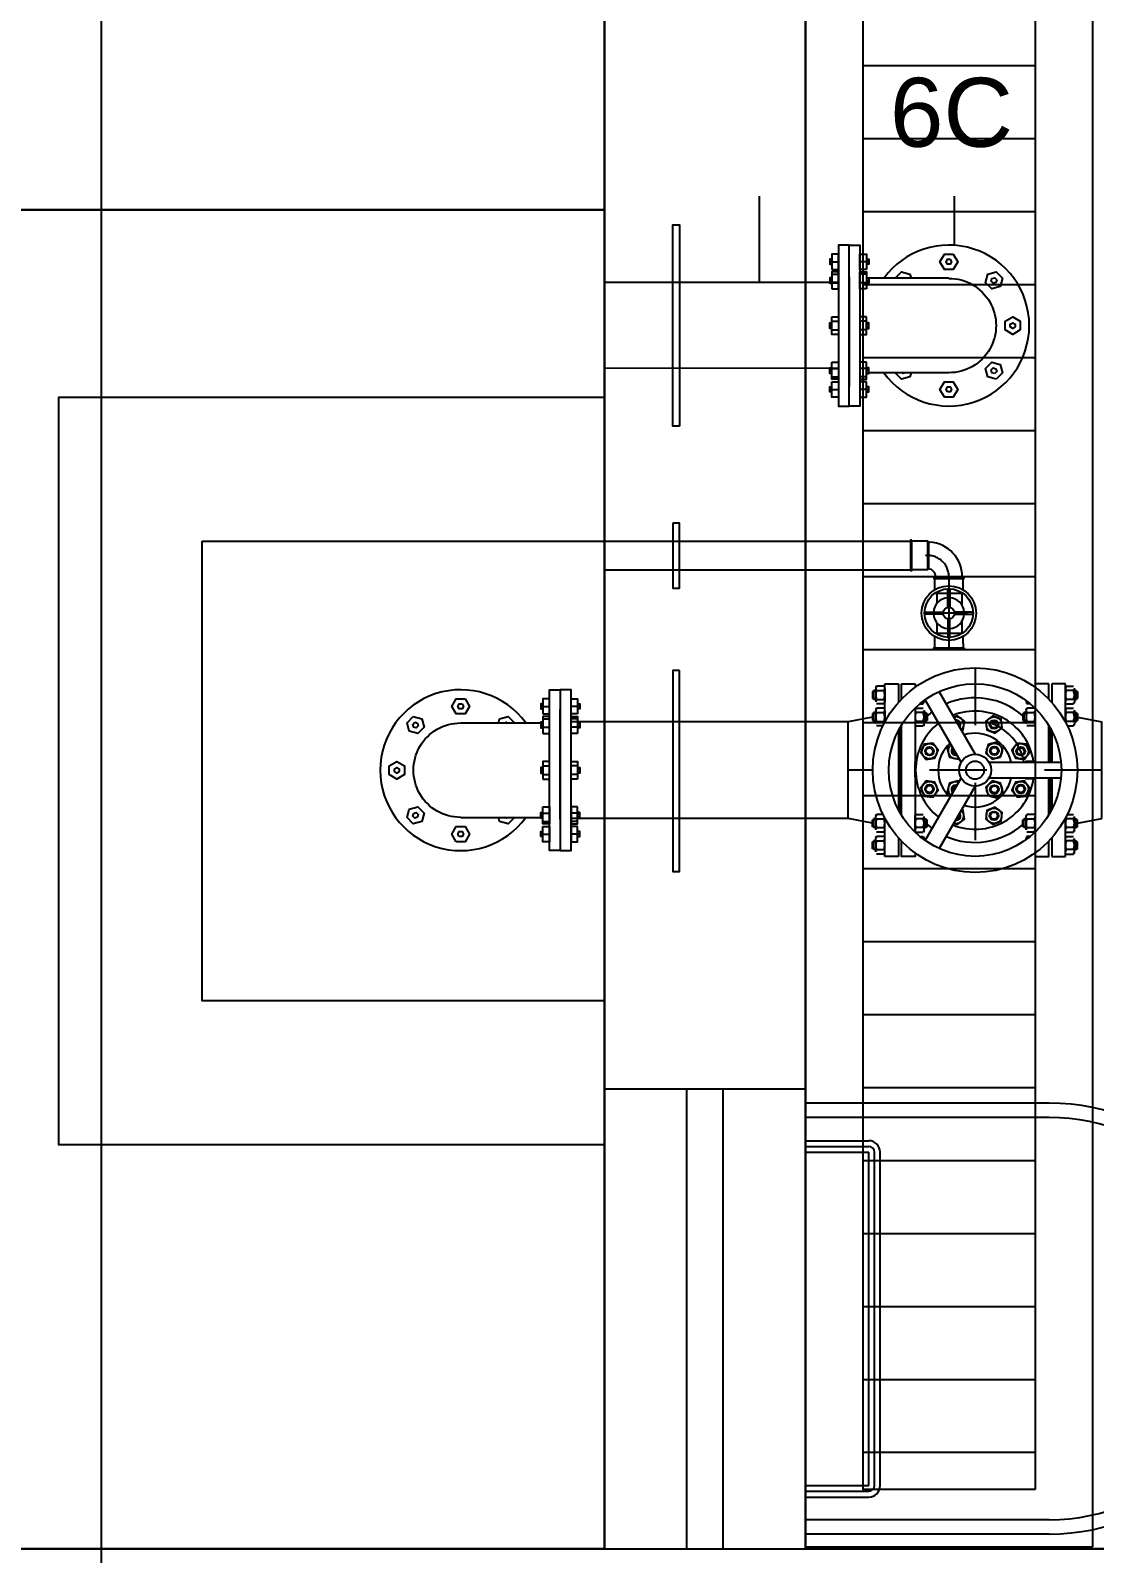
# Model space of a CAD drawing. Extents: x 226317 to 226469, y 8188101 to 8188260.
# Drawn here: x 226388.518 to 226390.37, y 8188232.051 to 8188234.702 of the extents above; entities that cross this region are included whole.
import ezdxf

# ---------------------------------------------------------------- set-up
doc = ezdxf.new("R2010")
doc.units = 0
doc.header["$LTSCALE"] = 15
for name, pattern in [('CENTER', [2, 1.25, -0.25, 0.25, -0.25]), ('DASHDOT', [1, 0.5, -0.25, 0, -0.25]), ('HIDDEN', [0.375, 0.25, -0.125]), ('HIDDEN2', [0.1875, 0.125, -0.0625]), ('PHANTOM', [2.5, 1.25, -0.25, 0.25, -0.25, 0.25, -0.25]), ('PHANTOM2', [1.25, 0.625, -0.125, 0.125, -0.125, 0.125, -0.125])]:
    doc.linetypes.add(name, pattern=pattern)
doc.layers.get('0').update_dxf_attribs({"color": 250})
for name, color, linetype in [('0-TUBERIAS', 250, 'Continuous'), ('A-BARANDAS', 250, 'Continuous'), ('A-COTAS INT', 250, 'Continuous'), ('A-EJES', 250, 'PHANTOM'), ('A-PROYECCIONES', 250, 'HIDDEN2'), ('A-SANITARIOS', 250, 'Continuous'), ('A_20_Barandas', 250, 'Continuous'), ('DESAGUE', 250, 'Continuous')]:
    doc.layers.add(name, color=color, linetype=linetype)
for name, color, linetype, lineweight in [('@Textos diámetros', 250, 'Continuous', 20), ('A-MURO ALTO', 250, 'Continuous', 30), ('A-MUROS', 252, 'Continuous', 30), ('Pavco', 250, 'Continuous', 0)]:
    doc.layers.add(name, color=color, linetype=linetype, lineweight=lineweight)
doc.styles.add('general', font='arial.ttf')

# ---------------------------------------------------------------- blocks, each defined once
blk = doc.blocks.new('EJES 1P')
at = {"layer": 'A-EJES', "linetype": 'PHANTOM2'}
blk.add_lwpolyline([(41.5743, -17.8982), (41.5743, -12.2918)], dxfattribs=at)
blk = doc.blocks.new('A$C59BA0E3C')
at = {"layer": 'A-BARANDAS', "ltscale": 0.5}
for points in [[(-0.3756, 0.4242), (-0.3756, 0.0004)], [(-0.3506, 0.4242), (-0.3506, 0.0004)], [(0.3494, 0.4242), (0.3494, 0.0004)], [(0.3744, 0.4242), (0.3744, 0.0004)]]:
    blk.add_lwpolyline(points, dxfattribs=at)
for radius in [0.375, 0.35]:
    blk.add_arc((-0.0006, 0.4242), radius, 0, 180, dxfattribs=at)
blk = doc.blocks.new('GATE VALVE 6 PLANTA')
at = {"layer": 'A-SANITARIOS', "linetype": 'CENTER'}
for p, q in [((0, -178), (0, 178)), ((-220.7, 0), (220.7, 0))]:
    blk.add_line(p, q, dxfattribs=at)
at = {"layer": 'A-SANITARIOS'}
for p, q in [((-172.8, 136.7), (-178.3, 136.7)), ((-178.3, 136.7), (-178.3, 124.6)), ((-172.8, 138.3), (-176.7, 138.3)), ((-176.7, 138.3), (-176.7, 123)), ((-172.8, 142.2), (-172.8, 119.1)), ((-158.4, 146), (-171.5, 146)), ((-171.5, 138.3), (-158.4, 138.3)), ((-133.4, 150.4), (-157.1, 150.4)), ((-157.1, 150.4), (-157.1, 83.7)), ((-157.1, 142.2), (-157.1, 119.1)), ((-133.4, 117.8), (-133.4, 150.4)), ((133.4, 117.8), (133.4, 150.4)), ((133.4, 150.4), (157.1, 150.4)), ((157.1, 150.4), (157.1, 83.7)), ((157.1, 142.2), (157.1, 119.1)), ((158.4, 146), (171.5, 146)), ((171.5, 138.3), (158.4, 138.3)), ((172.8, 142.2), (172.8, 119.1)), ((172.8, 138.3), (176.7, 138.3)), ((172.8, 136.7), (178.3, 136.7)), ((176.7, 138.3), (176.7, 123)), ((178.3, 136.7), (178.3, 124.6)), ((-172.8, 124.6), (-178.3, 124.6)), ((-172.8, 123), (-176.7, 123)), ((-171.5, 123), (-158.4, 123)), ((-158.4, 115.3), (-171.5, 115.3)), ((-158.4, 107.7), (-171.5, 107.7)), ((-103.2, 107.7), (-90.1, 107.7)), ((-96.2, 115.3), (-90.1, 115.3)), ((-88.8, 121.1), (-88.8, 119.1)), ((88.8, 121.1), (88.8, 119.1)), ((96.2, 115.3), (90.1, 115.3)), ((103.2, 107.7), (90.1, 107.7)), ((171.5, 123), (158.4, 123)), ((158.4, 115.3), (171.5, 115.3)), ((158.4, 107.7), (171.5, 107.7)), ((172.8, 124.6), (178.3, 124.6)), ((172.8, 123), (176.7, 123)), ((-178.3, 92), (-220.7, 84)), ((-220.7, 84), (-220.7, -84)), ((-172.8, 98.4), (-178.3, 98.4)), ((-178.3, 98.4), (-178.3, 86.3)), ((-172.8, 86.3), (-178.3, 86.3)), ((-172.8, 100.1), (-176.7, 100.1)), ((-176.7, 100.1), (-176.7, 84.7)), ((-172.8, 84.7), (-176.7, 84.7)), ((-172.8, 103.9), (-172.8, 80.9)), ((-171.5, 100.1), (-158.4, 100.1)), ((-171.5, 84.7), (-158.4, 84.7)), ((-157.1, 103.9), (-157.1, 83.7)), ((-104.5, 103.9), (-104.5, 80.9)), ((-90.1, 100.1), (-103.2, 100.1)), ((-90.1, 84.7), (-103.2, 84.7)), ((-88.8, 103.9), (-88.8, 80.9)), ((-88.8, 100.1), (-84.9, 100.1)), ((-88.8, 98.4), (-83.2, 98.4)), ((-88.8, 86.3), (-83.2, 86.3)), ((-88.8, 84.7), (-84.9, 84.7)), ((-84.9, 100.1), (-84.9, 84.7)), ((-83.2, 98.4), (-83.2, 86.3)), ((88.8, 98.4), (83.2, 98.4)), ((83.2, 98.4), (83.2, 86.3)), ((88.8, 86.3), (83.2, 86.3)), ((88.8, 100.1), (84.9, 100.1)), ((84.9, 100.1), (84.9, 84.7)), ((88.8, 84.7), (84.9, 84.7)), ((88.8, 103.9), (88.8, 80.9)), ((90.1, 100.1), (103.2, 100.1)), ((90.1, 84.7), (103.2, 84.7)), ((104.5, 103.9), (104.5, 80.9)), ((157.1, 103.9), (157.1, 83.7)), ((171.5, 100.1), (158.4, 100.1)), ((171.5, 84.7), (158.4, 84.7)), ((172.8, 103.9), (172.8, 80.9)), ((172.8, 100.1), (176.7, 100.1)), ((172.8, 98.4), (178.3, 98.4)), ((172.8, 86.3), (178.3, 86.3)), ((172.8, 84.7), (176.7, 84.7)), ((176.7, 100.1), (176.7, 84.7)), ((178.3, 98.4), (178.3, 86.3)), ((178.3, 92), (220.7, 84)), ((220.7, 84), (220.7, -84)), ((-160.7, 77), (-171.5, 77)), ((-133.4, 13.9), (-133.4, 68.9)), ((-103.2, 77), (-90.1, 77)), ((103.2, 77), (90.1, 77)), ((133.4, -68.9), (133.4, 68.9)), ((160.5, 77), (171.5, 77)), ((-101.4, 15.3), (-88.3, 15.3)), ((103.2, 15.3), (102.4, 15.3)), ((104.5, 11.5), (104.5, -11.5)), ((-133.4, -68.9), (-133.4, -13.9)), ((-101.4, -15.3), (-88.3, -15.3)), ((103.2, -15.3), (102.4, -15.3)), ((-160.5, -77), (-171.5, -77)), ((-103.2, -77), (-90.1, -77)), ((103.2, -77), (90.1, -77)), ((160.5, -77), (171.5, -77)), ((-178.3, -92), (-220.7, -84)), ((-172.8, -86.3), (-178.3, -86.3)), ((-178.3, -98.4), (-178.3, -86.3)), ((-172.8, -98.4), (-178.3, -98.4)), ((-172.8, -84.7), (-176.7, -84.7)), ((-176.7, -100.1), (-176.7, -84.7)), ((-172.8, -100.1), (-176.7, -100.1)), ((-172.8, -103.9), (-172.8, -80.9)), ((-172.7, -100.1), (-159.6, -100.1)), ((-171.5, -84.7), (-158.4, -84.7)), ((-157.1, -83.7), (-157.1, -150.4)), ((-157.1, -103.9), (-157.1, -83.7)), ((-104.5, -103.9), (-104.5, -80.9)), ((-90.1, -84.7), (-103.2, -84.7)), ((-90.1, -100.1), (-103.2, -100.1)), ((-88.8, -103.9), (-88.8, -80.9)), ((-88.8, -84.7), (-84.9, -84.7)), ((-88.8, -86.3), (-83.2, -86.3)), ((-88.8, -98.4), (-83.2, -98.4)), ((-88.8, -100.1), (-84.9, -100.1)), ((-84.9, -100.1), (-84.9, -84.7)), ((-83.2, -98.4), (-83.2, -86.3)), ((88.8, -86.3), (83.2, -86.3)), ((83.2, -98.4), (83.2, -86.3)), ((88.8, -98.4), (83.2, -98.4)), ((88.8, -84.7), (84.9, -84.7)), ((84.9, -100.1), (84.9, -84.7)), ((88.8, -100.1), (84.9, -100.1)), ((88.8, -103.9), (88.8, -80.9)), ((90.1, -84.7), (103.2, -84.7)), ((90.1, -100.1), (103.2, -100.1)), ((104.5, -103.9), (104.5, -80.9)), ((157.1, -83.7), (157.1, -150.4)), ((157.1, -103.9), (157.1, -83.7)), ((171.5, -84.7), (158.4, -84.7)), ((172.7, -100.1), (159.6, -100.1)), ((172.8, -103.9), (172.8, -80.9)), ((172.8, -84.7), (176.7, -84.7)), ((172.8, -86.3), (178.3, -86.3)), ((172.8, -98.4), (178.3, -98.4)), ((172.8, -100.1), (176.7, -100.1)), ((176.7, -100.1), (176.7, -84.7)), ((178.3, -92), (220.7, -84)), ((178.3, -98.4), (178.3, -86.3)), ((-172.8, -124.6), (-178.3, -124.6)), ((-178.3, -136.7), (-178.3, -124.6)), ((-172.8, -123), (-176.7, -123)), ((-176.7, -138.3), (-176.7, -123)), ((-172.8, -142.2), (-172.8, -119.1)), ((-158.4, -107.7), (-171.5, -107.7)), ((-158.4, -115.3), (-171.5, -115.3)), ((-171.5, -123), (-158.4, -123)), ((-157.1, -107.9), (-158.3, -107.6)), ((-157.1, -142.2), (-157.1, -119.1)), ((-133.4, -150.4), (-133.4, -117.8)), ((-103.2, -107.7), (-90.1, -107.7)), ((-96.2, -115.3), (-90.3, -115.3)), ((-89, -120.9), (-89, -119.1)), ((89, -120.9), (89, -119.1)), ((103.2, -107.7), (90.1, -107.7)), ((96.2, -115.3), (90.3, -115.3)), ((133.4, -150.4), (133.4, -117.8)), ((157.1, -107.9), (158.3, -107.6)), ((157.1, -142.2), (157.1, -119.1)), ((158.4, -107.7), (171.5, -107.7)), ((158.4, -115.3), (171.5, -115.3)), ((171.5, -123), (158.4, -123)), ((172.8, -142.2), (172.8, -119.1)), ((172.8, -123), (176.7, -123)), ((172.8, -124.6), (178.3, -124.6)), ((176.7, -138.3), (176.7, -123)), ((178.3, -136.7), (178.3, -124.6)), ((-172.8, -136.7), (-178.3, -136.7)), ((-172.8, -138.3), (-176.7, -138.3)), ((-171.5, -138.3), (-158.4, -138.3)), ((-158.4, -146), (-171.5, -146)), ((-157.1, -150.4), (-133.4, -150.4)), ((-128.1, -150.4), (-104.5, -150.4)), ((128.1, -150.4), (104.5, -150.4)), ((157.1, -150.4), (133.4, -150.4)), ((171.5, -138.3), (158.4, -138.3)), ((158.4, -146), (171.5, -146)), ((172.8, -136.7), (178.3, -136.7)), ((172.8, -138.3), (176.7, -138.3))]:
    blk.add_line(p, q, dxfattribs=at)
at = {"layer": 'A-SANITARIOS', "linetype": 'Continuous'}
for p, q in [((-131.7, 0), (-129.9, 0)), ((131.7, 0), (129.9, 0))]:
    blk.add_line(p, q, dxfattribs=at)
at = {"layer": 'A-SANITARIOS'}
for points in [[(-104.5, 144.1), (-104.5, 150.4), (-128.1, 150.4), (-128.1, 123.5)], [(-0.1, 27.7), (62.7, 136.4)], [(104.5, 144.1), (104.5, 150.4), (128.1, 150.4), (128.1, 123.5)], [(-158.3, 107.6), (-157.1, 107.9)], [(-104.5, 13.9), (-104.5, 107.8)], [(86.8, 122.5), (24, 13.8)], [(104.5, -107.8), (104.5, 107.8)], [(-131.7, 13.9), (-131.7, 72.2)], [(-129.9, 13.9), (-129.9, 75.3)], [(-128.1, 78.3), (-128.1, 13.9)], [(128.1, 78.3), (128.1, -78.3)], [(129.9, -75.3), (129.9, 75.3)], [(131.7, -72.2), (131.7, 72.2)], [(-149.5, 13.9), (-23.9, 13.9)], [(-23.9, -13.9), (-149.5, -13.9)], [(-131.7, -72.2), (-131.7, -13.9)], [(-129.9, -75.3), (-129.9, -13.9)], [(-128.1, -13.9), (-128.1, -78.3)], [(-104.5, -107.8), (-104.5, -13.9)], [(24, -13.8), (86.8, -122.5)], [(62.7, -136.4), (-0.1, -27.7)], [(-128.1, -123.5), (-128.1, -150.4)], [(128.1, -123.5), (128.1, -150.4)], [(-104.5, -150.4), (-104.5, -144.1)], [(104.5, -150.4), (104.5, -144.1)]]:
    blk.add_lwpolyline(points, dxfattribs=at)
at = {"layer": 'A-SANITARIOS', "linetype": 'Continuous'}
for points in [[(-18.7, 85.3), (-30.9, 94.6), (-45.1, 88.8), (-47.1, 73.5), (-34.9, 64.2), (-20.7, 70.1)], [(-73.5, 47.1), (-88.8, 45.1), (-94.6, 30.9), (-85.3, 18.7), (-70.1, 20.7), (-64.2, 34.9)], [(-22.7, 44.4), (-37.6, 48.4), (-48.4, 37.6), (-44.4, 22.7), (-29.6, 18.8), (-18.8, 29.6)], [(85.3, 18.7), (94.6, 30.9), (88.8, 45.1), (73.5, 47.1), (64.2, 34.9), (70.1, 20.7)], [(-85.3, -18.7), (-94.6, -30.9), (-88.8, -45.1), (-73.5, -47.1), (-64.2, -34.9), (-70.1, -20.7)], [(-44.4, -22.7), (-48.4, -37.6), (-37.6, -48.4), (-22.7, -44.4), (-18.8, -29.6), (-29.6, -18.8)], [(73.5, -47.1), (88.8, -45.1), (94.6, -30.9), (85.3, -18.7), (70.1, -20.7), (64.2, -34.9)], [(-47.1, -73.5), (-45.1, -88.8), (-30.9, -94.6), (-18.7, -85.3), (-20.7, -70.1), (-34.9, -64.2)]]:
    blk.add_lwpolyline(points, close=True, dxfattribs=at)
for points in [[(37.1, 92.1), (30.9, 94.6), (18.7, 85.3), (20.7, 70.1), (23.7, 68.9)], [(27.9, 20.5), (29.6, 18.8), (44.4, 22.7), (48.4, 37.6), (41.7, 44.3)], [(41.7, -44.3), (48.4, -37.6), (44.4, -22.7), (29.6, -18.8), (27.9, -20.5)], [(23.7, -68.9), (20.7, -70.1), (18.7, -85.3), (30.9, -94.6), (37.1, -92.1)]]:
    blk.add_lwpolyline(points, dxfattribs=at)
for centre, radius in [((0, 0), 178), ((0, 0), 150.1), ((-32.9, 79.4), 13.3), ((-32.9, 79.4), 7.67), ((-32.9, 79.4), 6.04), ((-79.4, 32.9), 13.3), ((-79.4, 32.9), 7.67), ((-79.4, 32.9), 6.04), ((-33.6, 33.6), 13.3), ((-33.6, 33.6), 7.67), ((-33.6, 33.6), 6.04), ((0, 0), 27.7), ((79.4, 32.9), 13.3), ((79.4, 32.9), 7.67), ((79.4, 32.9), 6.04), ((0, 0), 15.8), ((-79.4, -32.9), 13.3), ((-79.4, -32.9), 7.67), ((-33.6, -33.6), 13.3), ((-33.6, -33.6), 7.67), ((79.4, -32.9), 13.3), ((79.4, -32.9), 7.67), ((-79.4, -32.9), 6.04), ((-33.6, -33.6), 6.04), ((79.4, -32.9), 6.04), ((-32.9, -79.4), 13.3), ((-32.9, -79.4), 7.67), ((-32.9, -79.4), 6.04)]:
    blk.add_circle(centre, radius, dxfattribs=at)
at = {"layer": 'A-SANITARIOS'}
for centre, radius, start, end in [((-166.5, 142.2), 6.25, 142.1211, 217.8789), ((-149.8, 130.7), 23, 160.5288, 199.4712), ((-163.3, 142.2), 6.25, 322.1211, 37.8789), ((-180.1, 130.7), 23, 340.5288, 19.4712), ((163.3, 142.2), 6.25, 142.1211, 217.8789), ((180.1, 130.7), 23, 160.5288, 199.4712), ((166.5, 142.2), 6.25, 322.1211, 37.8789), ((149.8, 130.7), 23, 340.5288, 19.4712), ((-166.5, 119.1), 6.25, 142.1211, 217.8789), ((-166.5, 103.9), 6.25, 142.1211, 217.8789), ((-163.3, 119.1), 6.25, 322.1211, 37.8789), ((-163.3, 103.9), 6.25, 322.1211, 37.8789), ((-98.2, 103.9), 6.25, 142.1211, 217.8789), ((-95, 119.1), 6.25, 322.1211, 16.4794), ((-95, 103.9), 6.25, 322.1211, 37.8789), ((95, 119.1), 6.25, 163.5206, 217.8789), ((95, 103.9), 6.25, 142.1211, 217.8789), ((98.2, 103.9), 6.25, 322.1211, 37.8789), ((163.3, 119.1), 6.25, 142.1211, 217.8789), ((163.3, 103.9), 6.25, 142.1211, 217.8789), ((166.5, 119.1), 6.25, 322.1211, 37.8789), ((166.5, 103.9), 6.25, 322.1211, 37.8789), ((-149.8, 92.4), 23, 160.5288, 199.4712), ((-166.5, 80.9), 6.25, 142.1211, 217.8789), ((-180.1, 92.4), 23, 340.5288, 19.4712), ((-163.3, 80.9), 6.25, 20.0188, 37.8789), ((-81.5, 92.4), 23, 160.5288, 199.4712), ((-98.2, 80.9), 6.25, 142.1211, 217.8789), ((-111.8, 92.4), 23, 340.5288, 19.4712), ((-95, 80.9), 6.25, 322.1211, 37.8789), ((111.8, 92.4), 23, 160.5288, 199.4712), ((95, 80.9), 6.25, 142.1211, 217.8789), ((81.5, 92.4), 23, 340.5288, 19.4712), ((98.2, 80.9), 6.25, 322.1211, 37.8789), ((180.1, 92.4), 23, 160.5288, 199.4712), ((163.3, 80.9), 6.25, 142.1211, 159.9812), ((149.8, 92.4), 23, 340.5288, 19.4712), ((166.5, 80.9), 6.25, 322.1211, 37.8789), ((-96.5, 11.5), 6.25, 142.1211, 157.2418), ((-93.3, 11.5), 6.25, 22.7582, 37.8789), ((98.2, 11.5), 6.25, 322.1211, 37.8789), ((81.5, 0), 23, 340.5288, 19.4712), ((-96.5, -11.5), 6.25, 202.7582, 217.8789), ((-93.3, -11.5), 6.25, 322.1211, 337.2418), ((98.2, -11.5), 6.25, 322.1211, 37.8789), ((-166.5, -80.9), 6.25, 142.1211, 217.8789), ((-98.2, -80.9), 6.25, 142.1211, 217.8789), ((-95, -80.9), 6.25, 322.1211, 37.8789), ((95, -80.9), 6.25, 142.1211, 217.8789), ((98.2, -80.9), 6.25, 322.1211, 37.8789), ((166.5, -80.9), 6.25, 322.1211, 37.8789), ((-149.8, -92.4), 23, 160.5288, 199.4712), ((-166.5, -103.9), 6.25, 142.1211, 217.8789), ((-163.3, -80.9), 6.25, 322.1211, 339.9812), ((-180.1, -92.4), 23, 340.5288, 19.4712), ((-163.3, -103.9), 6.25, 322.1211, 37.8789), ((-81.5, -92.4), 23, 160.5288, 199.4712), ((-98.2, -103.9), 6.25, 142.1211, 217.8789), ((-111.8, -92.4), 23, 340.5288, 19.4712), ((-95, -103.9), 6.25, 322.1211, 37.8789), ((111.8, -92.4), 23, 160.5288, 199.4712), ((95, -103.9), 6.25, 142.1211, 217.8789), ((81.5, -92.4), 23, 340.5288, 19.4712), ((98.2, -103.9), 6.25, 322.1211, 37.8789), ((180.1, -92.4), 23, 160.5288, 199.4712), ((163.3, -103.9), 6.25, 142.1211, 217.8789), ((163.3, -80.9), 6.25, 200.0188, 217.8789), ((149.8, -92.4), 23, 340.5288, 19.4712), ((166.5, -103.9), 6.25, 322.1211, 37.8789), ((-166.5, -119.1), 6.25, 142.1211, 217.8789), ((-149.8, -130.7), 23, 160.5288, 199.4712), ((-163.3, -119.1), 6.25, 322.1211, 37.8789), ((-180.1, -130.7), 23, 340.5288, 19.4712), ((-95.3, -119.1), 6.25, 344.9642, 37.8789), ((95.3, -119.1), 6.25, 142.1211, 195.0358), ((163.3, -119.1), 6.25, 142.1211, 217.8789), ((180.1, -130.7), 23, 160.5288, 199.4712), ((166.5, -119.1), 6.25, 322.1211, 37.8789), ((149.8, -130.7), 23, 340.5288, 19.4712), ((-166.5, -142.2), 6.25, 142.1211, 217.8789), ((-163.3, -142.2), 6.25, 322.1211, 37.8789), ((163.3, -142.2), 6.25, 142.1211, 217.8789), ((166.5, -142.2), 6.25, 322.1211, 37.8789)]:
    blk.add_arc(centre, radius, start, end, dxfattribs=at)
at = {"layer": 'A-SANITARIOS', "linetype": 'Continuous'}
for centre, radius, start, end in [((0, 0), 125.8, 66.3566, 131.4219), ((0, 0), 102.9, 67.7807, 171.7522), ((32.9, 79.4), 13.3, 71.7517, 228.2483), ((32.9, 79.4), 7.67, 80.6567, 219.3433), ((32.9, 79.4), 6.04, 86.6452, 213.3548), ((0, 0), 103.5, 308.2383, 51.7617), ((0, 0), 125.8, 48.5781, 53.6434), ((0, 0), 64.2, 72.5334, 167.4666), ((33.6, 33.6), 13.3, 247.0629, 52.9371), ((33.6, 33.6), 7.67, 252.2965, 47.7035), ((33.6, 33.6), 6.04, 255.7086, 44.2914), ((0, 0), 64.2, 312.5334, 47.4666), ((0, 0.1), 102.9, 188.2249, 292.2044), ((0, 0), 64.2, 192.5334, 287.4666), ((33.6, -33.6), 13.3, 307.0629, 112.9371), ((33.6, -33.6), 7.67, 312.2965, 107.7035), ((33.6, -33.6), 6.04, 315.7086, 104.2914), ((32.9, -79.4), 13.3, 131.7517, 288.2483), ((32.9, -79.4), 7.67, 140.6567, 279.3433), ((32.9, -79.4), 6.04, 146.6452, 273.3548), ((0, 0), 125.8, 228.5781, 293.6434), ((0, 0), 125.8, 306.3566, 311.4219)]:
    blk.add_arc(centre, radius, start, end, dxfattribs=at)
at = {"layer": 'A-SANITARIOS', "linetype": 'CENTER', "ltscale": 3}
blk.add_arc((0, 0), 86, 189.3239, 290.6761, dxfattribs=at)
blk = doc.blocks.new('00-Succion 6pulg')
at = {"layer": '0-TUBERIAS', "linetype": 'Continuous'}
for p, q in [((-0.0822, 0), (-0.0822, -0.1394)), ((0.0822, 0), (0.0822, -0.1394)), ((-0.1111, -0.1394), (-0.1111, -0.1546)), ((-0.0895, -0.1432), (-0.0895, -0.1546)), ((-0.082, -0.1394), (-0.082, -0.1432)), ((-0.0773, -0.1394), (-0.0773, -0.1432)), ((-0.0746, -0.1432), (-0.0746, -0.1546)), ((-0.0077, -0.1432), (-0.0077, -0.1546)), ((-0.0025, -0.1432), (-0.0025, -0.1394)), ((0.0025, -0.1432), (0.0025, -0.1394)), ((0.0077, -0.1432), (0.0077, -0.1546)), ((0.0746, -0.1432), (0.0746, -0.1546)), ((0.0773, -0.1394), (0.0773, -0.1432)), ((0.082, -0.1394), (0.082, -0.1432)), ((0.0895, -0.1432), (0.0895, -0.1546)), ((0.1111, -0.1394), (0.1111, -0.1546)), ((-0.085, -0.1733), (-0.1059, -0.1733)), ((-0.085, -0.1733), (-0.1059, -0.1733)), ((-0.085, -0.1733), (0.085, -0.1733)), ((-0.085, -0.1733), (-0.0057, -0.1733)), ((-0.085, -0.1733), (0.085, -0.1733)), ((-0.085, -0.1733), (-0.0057, -0.1733)), ((0.0057, -0.1733), (0.085, -0.1733)), ((0.0057, -0.1733), (0.085, -0.1733)), ((0.085, -0.1733), (0.1058, -0.1733)), ((0.085, -0.1733), (0.1058, -0.1733)), ((-0.1111, -0.2072), (-0.1111, -0.1921)), ((-0.0895, -0.2034), (-0.0895, -0.1921)), ((-0.082, -0.2072), (-0.082, -0.2034)), ((-0.0773, -0.2072), (-0.0773, -0.2034)), ((-0.0746, -0.2034), (-0.0746, -0.1921)), ((-0.0077, -0.2034), (-0.0077, -0.1921)), ((-0.0025, -0.2034), (-0.0025, -0.2072)), ((0.0025, -0.2034), (0.0025, -0.2072)), ((0.0077, -0.2034), (0.0077, -0.1921)), ((0.0746, -0.2034), (0.0746, -0.1921)), ((0.0773, -0.2072), (0.0773, -0.2034)), ((0.082, -0.2072), (0.082, -0.2034)), ((0.0895, -0.2034), (0.0895, -0.1921)), ((0.1111, -0.2072), (0.1111, -0.1921))]:
    blk.add_line(p, q, dxfattribs=at)
for points in [[(0.0077, 0.1244), (0.0154, 0.1111), (0.0077, 0.0978), (-0.0077, 0.0978), (-0.0154, 0.1111), (-0.0077, 0.1244)], [(0.0025, 0.1154), (0.0049, 0.1111), (0.0025, 0.1068), (-0.0025, 0.1068), (-0.0049, 0.1111), (-0.0025, 0.1154)], [(-0.0825, 0.0934), (-0.0677, 0.0895), (-0.0637, 0.0746), (-0.0746, 0.0637), (-0.0895, 0.0677), (-0.0934, 0.0825)], [(-0.0798, 0.0833), (-0.0751, 0.082), (-0.0738, 0.0773), (-0.0773, 0.0738), (-0.082, 0.0751), (-0.0833, 0.0798)], [(0.0934, 0.0825), (0.0895, 0.0677), (0.0746, 0.0637), (0.0637, 0.0746), (0.0677, 0.0895), (0.0825, 0.0934)], [(0.0833, 0.0798), (0.082, 0.0751), (0.0773, 0.0738), (0.0738, 0.0773), (0.0751, 0.082), (0.0798, 0.0833)], [(-0.1244, 0.0077), (-0.1111, 0.0154), (-0.0978, 0.0077), (-0.0978, -0.0077), (-0.1111, -0.0154), (-0.1244, -0.0077)], [(-0.1154, 0.0025), (-0.1111, 0.0049), (-0.1068, 0.0025), (-0.1068, -0.0025), (-0.1111, -0.0049), (-0.1154, -0.0025)], [(0.1244, -0.0077), (0.1111, -0.0154), (0.0978, -0.0077), (0.0978, 0.0077), (0.1111, 0.0154), (0.1244, 0.0077)], [(0.1154, -0.0025), (0.1111, -0.0049), (0.1068, -0.0025), (0.1068, 0.0025), (0.1111, 0.0049), (0.1154, 0.0025)], [(0.14, -0.1733), (-0.14, -0.1733), (-0.14, -0.1546), (0.14, -0.1546)], [(-0.0978, -0.1432), (-0.0978, -0.1546), (-0.1244, -0.1546), (-0.1244, -0.1432)], [(-0.0637, -0.1432), (-0.0637, -0.1546), (-0.0934, -0.1546), (-0.0934, -0.1432)], [(-0.0154, -0.1432), (-0.0154, -0.1546), (0.0154, -0.1546), (0.0154, -0.1432)], [(0.0637, -0.1432), (0.0637, -0.1546), (0.0934, -0.1546), (0.0934, -0.1432)], [(0.0978, -0.1432), (0.0978, -0.1546), (0.1244, -0.1546), (0.1244, -0.1432)], [(0.14, -0.1733), (-0.14, -0.1733), (-0.14, -0.1921), (0.14, -0.1921)], [(-0.0978, -0.2034), (-0.0978, -0.1921), (-0.1244, -0.1921), (-0.1244, -0.2034)], [(-0.0637, -0.2034), (-0.0637, -0.1921), (-0.0934, -0.1921), (-0.0934, -0.2034)], [(-0.0154, -0.2034), (-0.0154, -0.1921), (0.0154, -0.1921), (0.0154, -0.2034)], [(0.0637, -0.2034), (0.0637, -0.1921), (0.0934, -0.1921), (0.0934, -0.2034)], [(0.0978, -0.2034), (0.0978, -0.1921), (0.1244, -0.1921), (0.1244, -0.2034)]]:
    blk.add_lwpolyline(points, close=True, dxfattribs=at)
for points in [[(-0.0822, -0.0933), (-0.0825, -0.0934), (-0.0934, -0.0825), (-0.0895, -0.0677), (-0.0822, -0.0657)], [(-0.0822, -0.081), (-0.0833, -0.0798), (-0.0822, -0.0755)], [(0.0822, -0.0657), (0.0895, -0.0677), (0.0934, -0.0825), (0.0825, -0.0934), (0.0822, -0.0933)], [(0.0822, -0.0755), (0.0833, -0.0798), (0.0822, -0.081)], [(-0.1073, -0.1546), (-0.1073, -0.1546), (-0.1158, -0.1546)], [(-0.1154, -0.1432), (-0.1154, -0.1394), (-0.1068, -0.1394), (-0.1068, -0.1432)], [(-0.0833, -0.1432), (-0.0833, -0.1394), (-0.0738, -0.1394), (-0.0738, -0.1432)], [(-0.0743, -0.1546), (-0.0743, -0.1546), (-0.0828, -0.1546)], [(0.0049, -0.1432), (0.0049, -0.1394), (-0.0049, -0.1394), (-0.0049, -0.1432)], [(-0.0043, -0.1546), (-0.0043, -0.1546), (0.0043, -0.1546)], [(0.0833, -0.1432), (0.0833, -0.1394), (0.0738, -0.1394), (0.0738, -0.1432)], [(0.0743, -0.1546), (0.0743, -0.1546), (0.0828, -0.1546)], [(0.1154, -0.1432), (0.1154, -0.1394), (0.1068, -0.1394), (0.1068, -0.1432)], [(0.1073, -0.1546), (0.1073, -0.1546), (0.1158, -0.1546)], [(-0.1073, -0.1921), (-0.1073, -0.1921), (-0.1158, -0.1921)], [(-0.1154, -0.2034), (-0.1154, -0.2072), (-0.1068, -0.2072), (-0.1068, -0.2034)], [(-0.0833, -0.2034), (-0.0833, -0.2072), (-0.0738, -0.2072), (-0.0738, -0.2034)], [(-0.0743, -0.1921), (-0.0743, -0.1921), (-0.0828, -0.1921)], [(0.0049, -0.2034), (0.0049, -0.2072), (-0.0049, -0.2072), (-0.0049, -0.2034)], [(-0.0043, -0.1921), (-0.0043, -0.1921), (0.0043, -0.1921)], [(0.0833, -0.2034), (0.0833, -0.2072), (0.0738, -0.2072), (0.0738, -0.2034)], [(0.0743, -0.1921), (0.0743, -0.1921), (0.0828, -0.1921)], [(0.1154, -0.2034), (0.1154, -0.2072), (0.1068, -0.2072), (0.1068, -0.2034)], [(0.1073, -0.1921), (0.1073, -0.1921), (0.1158, -0.1921)]]:
    blk.add_lwpolyline(points, dxfattribs=at)
blk.add_arc((0, 0), 0.14, 305.9319, 234.0681, dxfattribs=at)
at = {"layer": '0-TUBERIAS', "linetype": 'Continuous', "extrusion": (0, 0, -1)}
blk.add_ellipse((0, 0), major_axis=(0, 0.0822), ratio=0.999474, start_param=4.712389, end_param=7.853982, dxfattribs=at)
blk = doc.blocks.new('ESCALERA')
at = {"layer": 'A_20_Barandas', "linetype": 'Continuous', "ltscale": 0.3}
for p, q in [((-0.31, 0), (-0.31, 0.11)), ((-0.3, 0), (-0.3, 0.11)), ((0.29, 0.13), (-0.29, 0.13)), ((0.29, 0.12), (-0.29, 0.12)), ((-0.29, 0), (-0.29, 0.11)), ((0.29, 0.11), (-0.29, 0.11)), ((0.29, 0), (0.29, 0.11)), ((0.3, 0), (0.3, 0.11)), ((0.31, 0), (0.31, 0.11))]:
    blk.add_line(p, q, dxfattribs=at)
for centre, radius, start, end in [((-0.29, 0.11), 0.02, 90, 180), ((-0.29, 0.11), 0.01, 90, 180), ((0.29, 0.11), 0.02, 0, 90), ((0.29, 0.11), 0.01, 0, 90)]:
    blk.add_arc(centre, radius, start, end, dxfattribs=at)
blk = doc.blocks.new('BOMBAS-28.02.2025')
at = {"layer": 'DESAGUE'}
h = blk.add_hatch(dxfattribs=at)
h.set_pattern_fill('ANSI31', color=8, scale=0.04, angle=315)
h.set_pattern_definition([(360, (3002.36733, 953.96129), (3e-17, 0.127), [])])
h.paths.add_polyline_path([(0.45, -5.9465), (0.75, -5.9465), (0.75, -10.7465), (0.45, -10.7465)])
at = {"layer": 'A-COTAS INT', "color": 8, "elevation": 0}
for points in [[(0.2693, -8.4966), (0.2693, -8.647)], [(0.6088, -8.4966), (0.6088, -8.5819)]]:
    blk.add_lwpolyline(points, dxfattribs=at)
at = {"layer": 'A-SANITARIOS', "color": 8, "linetype": 'Continuous'}
for p, q in [((0.3922, -8.6104, 0), (0.4073, -8.6104, 0)), ((0.46, -8.6104, 0), (0.4448, -8.6104, 0)), ((0.3922, -8.6395, 0), (0.396, -8.6395, 0)), ((0.396, -8.632, 0), (0.4073, -8.632, 0)), ((0.4261, -8.6365, 0), (0.4261, -8.6156, 0)), ((0.4261, -8.6365, 0), (0.4261, -8.6156, 0)), ((0.4261, -8.6365, 0), (0.4261, -8.8065, 0)), ((0.4261, -8.6365, 0), (0.4261, -8.7157, 0)), ((0.4261, -8.6365, 0), (0.4261, -8.8065, 0)), ((0.4261, -8.6365, 0), (0.4261, -8.7157, 0)), ((0.4562, -8.632, 0), (0.4448, -8.632, 0)), ((0.46, -8.6395, 0), (0.4562, -8.6395, 0)), ((0.5994, -8.6393, 0), (0.46, -8.6393, 0)), ((0.3922, -8.6442, 0), (0.396, -8.6442, 0)), ((0.396, -8.6469, 0), (0.4073, -8.6469, 0)), ((0.4562, -8.6469, 0), (0.4448, -8.6469, 0)), ((0.46, -8.6442, 0), (0.4562, -8.6442, 0)), ((0.396, -8.719, 0), (0.3922, -8.719, 0)), ((0.396, -8.7138, 0), (0.4073, -8.7138, 0)), ((0.4562, -8.7138, 0), (0.4448, -8.7138, 0)), ((0.4562, -8.719, 0), (0.46, -8.719, 0)), ((0.396, -8.7239, 0), (0.3922, -8.7239, 0)), ((0.396, -8.7292, 0), (0.4073, -8.7292, 0)), ((0.4261, -8.7272, 0), (0.4261, -8.8065, 0)), ((0.4261, -8.7272, 0), (0.4261, -8.8065, 0)), ((0.4562, -8.7292, 0), (0.4448, -8.7292, 0)), ((0.4562, -8.7239, 0), (0.46, -8.7239, 0)), ((0.3922, -8.7988, 0), (0.396, -8.7988, 0)), ((0.396, -8.7961, 0), (0.4073, -8.7961, 0)), ((0.4562, -8.7961, 0), (0.4448, -8.7961, 0)), ((0.46, -8.7988, 0), (0.4562, -8.7988, 0)), ((0.3922, -8.8035, 0), (0.396, -8.8035, 0)), ((0.396, -8.8109, 0), (0.4073, -8.8109, 0)), ((0.4261, -8.8065, 0), (0.4261, -8.8273, 0)), ((0.4261, -8.8065, 0), (0.4261, -8.8273, 0)), ((0.4562, -8.8109, 0), (0.4448, -8.8109, 0)), ((0.46, -8.8035, 0), (0.4562, -8.8035, 0)), ((0.5994, -8.8036, 0), (0.46, -8.8036, 0)), ((0.3922, -8.8326, 0), (0.4073, -8.8326, 0)), ((0.46, -8.8326, 0), (0.4448, -8.8326, 0)), ((0.5624, -9.0963, 0), (0.564, -9.0983, 0)), ((0.564, -9.0983, 0), (0.564, -9.1447, 0)), ((0.564, -9.0983, 0), (0.5665, -9.0983, 0)), ((0.5624, -9.1467, 0), (0.564, -9.1447, 0)), ((0.5783, -9.1872, 0), (0.5783, -9.2053, 0)), ((0.6218, -9.1872, 0), (0.6218, -9.2071, 0)), ((0.5783, -9.2386, 0), (0.5783, -9.2571, 0)), ((0.6218, -9.2367, 0), (0.6218, -9.2571, 0)), ((0.5744, -9.2623, 0), (0.5744, -9.275, 0)), ((0.6244, -9.275, 0), (0.6244, -9.2623, 0))]:
    blk.add_line(p, q, dxfattribs=at)
at = {"layer": 'A-SANITARIOS', "color": 8}
for p, q in [((0.4073, -8.6465, 0), (0, -8.6465, 0)), ((0.4073, -8.7958, 0), (0, -8.7965, 0)), ((0, -9.0965), (0.5326, -9.0965, 0)), ((0, -9.1465), (0.5326, -9.1465, 0))]:
    blk.add_line(p, q, dxfattribs=at)
at = {"layer": 'A-SANITARIOS', "color": 8, "linetype": 'HIDDEN', "ltscale": 0.5}
blk.add_line((0.5994, -9.1615, 0), (0.5995, -9.285, 0), dxfattribs=at)
at = {"layer": 'A-SANITARIOS', "color": 8, "linetype": 'DASHDOT', "ltscale": 0.7}
blk.add_line((0.632, -9.2219, 0), (0.5668, -9.222, 0), dxfattribs=at)
at = {"layer": 'A-SANITARIOS', "color": 8, "linetype": 'Continuous', "ltscale": 0.7}
for p, q in [((0.5744, -9.275, 0), (0.5744, -9.2824, 0)), ((0.6244, -9.275, 0), (0.6244, -9.2824, 0)), ((0.5744, -9.2824, 0), (0.6244, -9.2824, 0))]:
    blk.add_line(p, q, dxfattribs=at)
at = {"layer": 'A-SANITARIOS', "color": 8}
for points in [[(0.131, -8.8965), (0.119, -8.8965), (0.119, -8.5465), (0.131, -8.5465)], [(0.1193, -9.0651), (0.1193, -9.1782), (0.1306, -9.1782), (0.1306, -9.0651)], [(0.131, -9.3215), (0.119, -9.3215), (0.119, -9.6715), (0.131, -9.6715)], [(0, -10.85), (0.35, -10.85), (0.35, -10.05), (0, -10.05)], [(0.1429, -10.85), (0.2065, -10.85), (0.2065, -10.05), (0.1429, -10.05)]]:
    blk.add_lwpolyline(points, close=True, dxfattribs=at)
at = {"layer": 'A-SANITARIOS', "color": 8, "linetype": 'Continuous', "elevation": 0}
for points in [[(0.4261, -8.8615), (0.4261, -8.5815), (0.4073, -8.5815), (0.4073, -8.8615)], [(0.4261, -8.8615), (0.4261, -8.5815), (0.4448, -8.5815), (0.4448, -8.8615)], [(0.396, -8.6237), (0.4073, -8.6237), (0.4073, -8.597), (0.396, -8.597)], [(0.4562, -8.6237), (0.4448, -8.6237), (0.4448, -8.597), (0.4562, -8.597)], [(0.6071, -8.597), (0.6148, -8.6104), (0.6071, -8.6237), (0.5917, -8.6237), (0.584, -8.6104), (0.5917, -8.597)], [(0.6019, -8.6061), (0.6043, -8.6104), (0.6019, -8.6146), (0.5969, -8.6146), (0.5945, -8.6104), (0.5969, -8.6061)], [(0.396, -8.6578), (0.4073, -8.6578), (0.4073, -8.628), (0.396, -8.628)], [(0.4562, -8.6578), (0.4448, -8.6578), (0.4448, -8.628), (0.4562, -8.628)], [(0.6928, -8.6389), (0.6889, -8.6538), (0.674, -8.6578), (0.6631, -8.6469), (0.6671, -8.632), (0.6819, -8.628)], [(0.6827, -8.6417), (0.6814, -8.6464), (0.6767, -8.6477), (0.6732, -8.6442), (0.6745, -8.6395), (0.6792, -8.6382)], [(0.396, -8.7061), (0.4073, -8.7061), (0.4073, -8.7369), (0.396, -8.7369)], [(0.4562, -8.7061), (0.4448, -8.7061), (0.4448, -8.7369), (0.4562, -8.7369)], [(0.7238, -8.7292), (0.7105, -8.7369), (0.6972, -8.7292), (0.6972, -8.7138), (0.7105, -8.7061), (0.7238, -8.7138)], [(0.7148, -8.7239), (0.7105, -8.7264), (0.7062, -8.7239), (0.7062, -8.719), (0.7105, -8.7166), (0.7148, -8.719)], [(0.396, -8.7852), (0.4073, -8.7852), (0.4073, -8.8149), (0.396, -8.8149)], [(0.4562, -8.7852), (0.4448, -8.7852), (0.4448, -8.8149), (0.4562, -8.8149)], [(0.6819, -8.8149), (0.6671, -8.8109), (0.6631, -8.7961), (0.674, -8.7852), (0.6889, -8.7891), (0.6928, -8.804)], [(0.6792, -8.8048), (0.6745, -8.8035), (0.6732, -8.7988), (0.6767, -8.7953), (0.6814, -8.7966), (0.6827, -8.8013)], [(0.396, -8.8192), (0.4073, -8.8192), (0.4073, -8.8459), (0.396, -8.8459)], [(0.4562, -8.8192), (0.4448, -8.8192), (0.4448, -8.8459), (0.4562, -8.8459)], [(0.5917, -8.8459), (0.584, -8.8326), (0.5917, -8.8192), (0.6071, -8.8192), (0.6148, -8.8326), (0.6071, -8.8459)], [(0.5969, -8.8368), (0.5945, -8.8326), (0.5969, -8.8283), (0.6019, -8.8283), (0.6043, -8.8326), (0.6019, -8.8368)], [(0.5352, -9.095), (0.5326, -9.095), (0.5326, -9.1479), (0.5352, -9.1479)], [(0.5352, -9.0963), (0.5624, -9.0963), (0.5624, -9.1467), (0.5352, -9.1467)], [(0.626, -9.1615), (0.626, -9.1589), (0.5731, -9.1589), (0.5731, -9.1615)], [(0.626, -9.2824), (0.626, -9.285), (0.5731, -9.285), (0.5731, -9.2824)]]:
    blk.add_lwpolyline(points, close=True, dxfattribs=at)
for points in [[(0.396, -8.6061), (0.3922, -8.6061), (0.3922, -8.6146), (0.396, -8.6146)], [(0.4073, -8.6142), (0.4073, -8.6142), (0.4073, -8.6057)], [(0.4448, -8.6142), (0.4448, -8.6142), (0.4448, -8.6057)], [(0.4562, -8.6061), (0.46, -8.6061), (0.46, -8.6146), (0.4562, -8.6146)], [(0.396, -8.6382), (0.3922, -8.6382), (0.3922, -8.6477), (0.396, -8.6477)], [(0.4073, -8.6472), (0.4073, -8.6472), (0.4073, -8.6387)], [(0.4448, -8.6472), (0.4448, -8.6472), (0.4448, -8.6387)], [(0.4562, -8.6382), (0.46, -8.6382), (0.46, -8.6477), (0.4562, -8.6477)], [(0.5061, -8.6393), (0.506, -8.6389), (0.5169, -8.628), (0.5317, -8.632), (0.5337, -8.6393)], [(0.5184, -8.6393), (0.5196, -8.6382), (0.5239, -8.6393)], [(0.396, -8.7264), (0.3922, -8.7264), (0.3922, -8.7166), (0.396, -8.7166)], [(0.4073, -8.7172), (0.4073, -8.7172), (0.4073, -8.7257)], [(0.4448, -8.7172), (0.4448, -8.7172), (0.4448, -8.7257)], [(0.4562, -8.7264), (0.46, -8.7264), (0.46, -8.7166), (0.4562, -8.7166)], [(0.396, -8.8048), (0.3922, -8.8048), (0.3922, -8.7953), (0.396, -8.7953)], [(0.4073, -8.7958), (0.4073, -8.7958), (0.4073, -8.8043)], [(0.4448, -8.7958), (0.4448, -8.7958), (0.4448, -8.8043)], [(0.4562, -8.8048), (0.46, -8.8048), (0.46, -8.7953), (0.4562, -8.7953)], [(0.5337, -8.8036), (0.5317, -8.8109), (0.5169, -8.8149), (0.506, -8.804), (0.5061, -8.8036)], [(0.5239, -8.8036), (0.5196, -8.8048), (0.5184, -8.8036)], [(0.396, -8.8368), (0.3922, -8.8368), (0.3922, -8.8283), (0.396, -8.8283)], [(0.4073, -8.8288), (0.4073, -8.8288), (0.4073, -8.8373)], [(0.4448, -8.8288), (0.4448, -8.8288), (0.4448, -8.8373)], [(0.4562, -8.8368), (0.46, -8.8368), (0.46, -8.8283), (0.4562, -8.8283)], [(0.6244, -9.1815), (0.6244, -9.1615), (0.5744, -9.1615), (0.5744, -9.1816)], [(0.5753, -9.1872), (0.5977, -9.1872)], [(0.601, -9.1872), (0.6234, -9.1872)], [(0.5978, -9.2571), (0.576, -9.2571)], [(0.6228, -9.2571), (0.6011, -9.2571)]]:
    blk.add_lwpolyline(points, dxfattribs=at)
at = {"layer": 'A-SANITARIOS', "color": 8, "transparency": 33554559}
for points in [[(0, -8.8465), (-0.95, -8.8465), (-0.95, -10.1465), (0, -10.1465)], [(-0.7, -9.0965), (0, -9.0965), (0, -9.8965), (-0.7, -9.8965)]]:
    blk.add_lwpolyline(points, close=True, dxfattribs=at)
at = {"layer": 'A-SANITARIOS', "color": 8, "linetype": 'Continuous', "ltscale": 0.7, "elevation": 0}
for points in [[(0.5977, -9.2121), (0.5977, -9.1798), (0.601, -9.1798), (0.6011, -9.2121)], [(0.5895, -9.2236), (0.5572, -9.2236), (0.5572, -9.2203), (0.5895, -9.2203)], [(0.6093, -9.2236), (0.6416, -9.2236), (0.6416, -9.2202), (0.6093, -9.2203)], [(0.5977, -9.2318), (0.5978, -9.2641), (0.6011, -9.2641), (0.6011, -9.2318)]]:
    blk.add_lwpolyline(points, dxfattribs=at)
at = {"layer": 'A-SANITARIOS', "color": 8}
for points in [[(0.4244, -9.4111), (-0.058, -9.4112)], [(0.4244, -9.5791), (-0.058, -9.5792)]]:
    blk.add_lwpolyline(points, dxfattribs=at)
at = {"layer": 'A-SANITARIOS', "color": 8, "linetype": 'Continuous', "ltscale": 0.7}
for radius in [0.0475, 0.0423, 0.01]:
    blk.add_circle((0.5994, -9.2219, 0), radius, dxfattribs=at)
at = {"layer": 'A-SANITARIOS', "color": 8, "linetype": 'Continuous'}
for centre, radius, start, end in [((0.5994, -8.7215, 0), 0.14, 215.9319, 144.0681), ((0.5623, -9.1586, 0), 0.0605, 359.7837, 85.9919), ((0.5623, -9.1586, 0), 0.0141, 359.069, 83.145)]:
    blk.add_arc(centre, radius, start, end, dxfattribs=at)
at = {"layer": 'A-SANITARIOS', "color": 8, "linetype": 'HIDDEN'}
blk.add_arc((0.5623, -9.1587, 0), 0.0373, 359.069, 95.1065, dxfattribs=at)
at = {"layer": 'A-SANITARIOS', "color": 8, "linetype": 'Continuous', "ltscale": 0.7}
for start, end in [(93.5877, 176.4835), (3.5927, 86.4784), (183.5927, 266.4784), (273.5877, 356.4835)]:
    blk.add_arc((0.5994, -9.2219, 0), 0.0269, start, end, dxfattribs=at)
at = {"layer": 'A-SANITARIOS', "color": 8, "linetype": 'Continuous', "extrusion": (0, 0, -1)}
blk.add_ellipse((0.5994, -8.7215, 0), major_axis=(0.0822, 0), ratio=0.999474, start_param=4.712389, end_param=7.853982, dxfattribs=at)
at = {"layer": 'DESAGUE', "color": 8, "linetype": 'HIDDEN', "elevation": 0}
blk.add_lwpolyline([(0.35, -5.8465), (0.35, -10.8465), (0.85, -10.8465), (0.85, -5.8465)], close=True, dxfattribs=at)
at = {"layer": 'DESAGUE', "color": 8, "elevation": 0}
blk.add_lwpolyline([(0.75, -10.7465), (0.75, -5.9465), (0.45, -5.9465), (0.45, -10.7465)], close=True, dxfattribs=at)
at = {"color": 8, "rotation": 270}
blk.add_blockref('A$C59BA0E3C', (0.3496, -10.45, 0), dxfattribs=at)
at = {"layer": 'A-SANITARIOS', "color": 8, "linetype": 'Continuous', "xscale": 0.0009999999999999996, "yscale": 0.0009999999999999996, "zscale": 0.0009999999999999996, "rotation": 179.999998759122}
blk.add_blockref('GATE VALVE 6 PLANTA', (0.6451, -9.4951, 0), dxfattribs=at)
at = {"layer": 'A-SANITARIOS', "color": 8, "linetype": 'Continuous', "rotation": 89.99999875912188}
blk.add_blockref('00-Succion 6pulg', (-0.25, -9.4952), dxfattribs=at)
at = {"layer": 'Pavco', "color": 8, "rotation": 270}
blk.add_blockref('ESCALERA', (0.35, -10.45, 0), dxfattribs=at)
at = {"layer": '@Textos diámetros', "color": 8, "insert": (0.4791, -8.4121, 0), "char_height": 0.125, "width": 0.24967, "attachment_point": 7, "rotation": 360, "style": 'general'}
blk.add_mtext('\\pxqc;{\\H0.96x;6C} ', dxfattribs=at)

msp = doc.modelspace()

# ---------------------------------------------------------------- linework, layer by layer
at = {"transparency": 33554559}
msp.add_lwpolyline([(226377.0371, 8188234.3895), (226377.0371, 8188232.0596), (226389.5171, 8188232.0596), (226389.5171, 8188234.3895)], close=True, dxfattribs=at)
at = {"layer": 'A-MURO ALTO'}
msp.add_lwpolyline([(226377.0371, 8188234.3895), (226389.5171, 8188234.3895)], dxfattribs=at)
at = {"layer": 'A-MUROS'}
msp.add_lwpolyline([(226392.0515, 8188247.9096), (226395.6771, 8188247.9096), (226395.6771, 8188243.0599), (226393.0515, 8188243.0598), (226393.0515, 8188242.9098), (226398.3771, 8188242.9096), (226398.3771, 8188240.91), (226395.7271, 8188240.91), (226395.7271, 8188232.0596), (226389.8671, 8188232.0596), (226389.8671, 8188242.9097), (226392.0515, 8188242.9101), (226392.0515, 8188245.11), (226394.6771, 8188245.11), (226394.6771, 8188245.2594)], dxfattribs=at)
msp.add_lwpolyline([(226389.5171, 8188237.0396), (226388.7671, 8188237.0396), (226388.7671, 8188236.2096), (226388.2171, 8188236.2096), (226388.2171, 8188237.0396), (226381.2571, 8188237.0396), (226381.2571, 8188236.2096), (226381.0071, 8188236.2096), (226381.0071, 8188237.0396), (226377.0371, 8188237.0396), (226377.0371, 8188232.0596), (226389.5171, 8188232.0596)], close=True, dxfattribs=at)

# ---------------------------------------------------------------- block references
msp.add_blockref('BOMBAS-28.02.2025', (226389.5171, 8188242.9096))
at = {"layer": 'A-PROYECCIONES'}
msp.add_blockref('EJES 1P', (226347.0678, 8188248.1096), dxfattribs=at)

doc.saveas('drawing.dxf')
